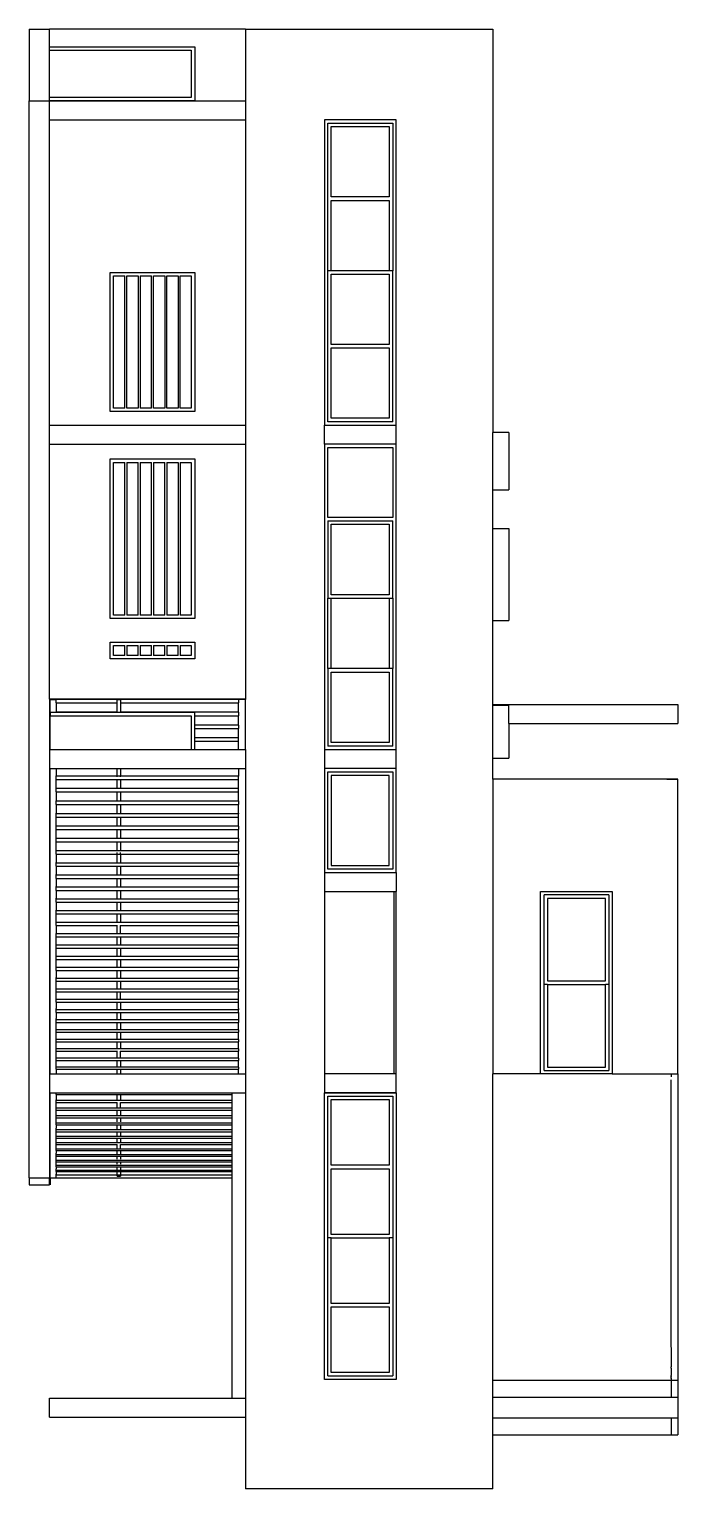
# Model space of a CAD drawing. Header units: centimetres. Extents: x -19 to -9.4, y 0 to 21.6.
import ezdxf

# ---------------------------------------------------------------- set-up
doc = ezdxf.new("R2010")
doc.units = ezdxf.units.CM

# ---------------------------------------------------------------- blocks, each defined once
blk = doc.blocks.new('fachada izq 01')
for p, q in [((-80.5, 206), (-80.5, 480)), ((-80.5, 480), (-52.5, 480)), ((-52.5, 230), (-52.5, 480)), ((30, 480), (30, 480)), ((30, 480), (30, 464)), ((30, 480), (30, 464)), ((466, 480), (30, 480)), ((30, 464), (30, 480)), ((466, 470), (466, 480)), ((466, 480), (919.4, 480)), ((919.4, 470), (919.4, 480)), ((919.4, 480), (919.4, 480)), ((919.4, 470), (919.4, 480)), ((919.4, 470), (919.4, 480)), ((919.4, 480), (919.4, 480)), ((919.4, 480), (945, 480)), ((945, 480), (945, 470)), ((945, 480), (975, 480)), ((975, 470), (975, 480)), ((975, 480), (999.9, 480)), ((999.9, 470), (999.9, 480)), ((30, 464), (30, 206)), ((30, 464), (30, 206)), ((30, 464), (30, 464)), ((466, 383), (466, 470)), ((466, 470), (470.3, 470)), ((870.6, 470), (474.6, 470)), ((870.9, 470), (872.3, 470)), ((872.7, 470), (873.8, 470)), ((874.1, 470), (875.5, 470)), ((875.7, 470), (876.9, 470)), ((877, 470), (878.4, 470)), ((878.7, 470), (879.7, 470)), ((880.1, 470), (881.1, 470)), ((881.4, 470), (882.7, 470)), ((882.8, 470), (883.9, 470)), ((884, 470), (885.3, 470)), ((885.6, 470), (886.5, 470)), ((886.9, 470), (887.8, 470)), ((888.1, 470), (889.3, 470)), ((889.3, 470), (890.4, 470)), ((890.5, 470), (891.6, 470)), ((891.9, 470), (892.7, 470)), ((893, 470), (893.9, 470)), ((894.1, 470), (895.2, 470)), ((895.2, 470), (896.1, 470)), ((896.3, 470), (897.3, 470)), ((897.6, 470), (898.3, 470)), ((898.6, 470), (899.5, 470)), ((900.5, 470), (899.6, 470)), ((901.3, 470), (900.5, 470)), ((901.5, 470), (902.3, 470)), ((902.6, 470), (903.2, 470)), ((903.5, 470), (904.3, 470)), ((904.4, 470), (905.1, 470)), ((905.2, 470), (905.9, 470)), ((906.1, 470), (906.7, 470)), ((906.9, 470), (907.5, 470)), ((907.7, 470), (908.4, 470)), ((908.5, 470), (909.1, 470)), ((909.2, 470), (909.8, 470)), ((910, 470), (910.5, 470)), ((910.7, 470), (911.2, 470)), ((911.3, 470), (911.9, 470)), ((911.9, 470), (912.5, 470)), ((913.6, 470), (912.5, 470)), ((913.7, 470), (914.2, 470)), ((914.7, 470), (914.3, 470)), ((915.6, 470), (914.7, 470)), ((915.7, 470), (916, 470)), ((916.9, 470), (916.1, 470)), ((916.9, 470), (917.6, 470)), ((917.6, 470), (919.4, 470)), ((919.4, 470), (919.4, 470)), ((919.4, 206), (919.4, 470)), ((919.4, 470), (945, 470)), ((919.4, 470), (919.4, 470)), ((945, 470), (945, 206)), ((975, 470), (999.9, 470)), ((975, 206), (975, 470)), ((999.9, 206), (999.9, 470)), ((196, 383), (466, 383)), ((196, 277), (196, 383)), ((201, 378), (201, 282)), ((201, 378), (333.6, 378)), ((328.4, 373), (206.2, 373)), ((206.2, 373), (206.2, 287)), ((328.4, 287), (328.4, 373)), ((333.6, 378), (461, 378)), ((333.6, 378), (333.6, 373)), ((455.8, 373), (333.6, 373)), ((333.6, 287), (333.6, 373)), ((455.8, 287), (455.8, 373)), ((461, 282), (461, 378)), ((466, 383), (466, 277)), ((333.6, 282), (201, 282)), ((206.2, 287), (328.4, 287)), ((333.6, 287), (455.8, 287)), ((333.6, 287), (333.6, 282)), ((461, 282), (333.6, 282)), ((466, 277), (196, 277)), ((466, 277), (466, 206)), ((-483.1, 230), (-483.1, 206)), ((-483.1, 230), (-398.1, 230)), ((-398.1, 206), (-398.1, 230)), ((-341, 206), (-341, 230)), ((-341, 230), (-205, 230)), ((-205, 206), (-205, 230)), ((-79.1, 230), (-79.1, 206)), ((-52.5, 230), (-79.1, 230)), ((-52.5, 230), (-1.1, 230)), ((-1.1, 206), (-1.1, 230)), ((-1080, -160), (-1080, 206)), ((-1080, 206), (-483.1, 206)), ((-398.1, 206), (-483.1, 206)), ((-341, 206), (-398.1, 206)), ((-205, 206), (-341, 206)), ((-80.5, 206), (-205, 206)), ((-79.1, 206), (-80.5, 206)), ((-1.1, 206), (-79.1, 206)), ((30, 206), (-1.1, 206)), ((30, 206), (30, 206)), ((30, 206), (466, 206)), ((919.4, 206), (466, 206)), ((945, 206), (919.4, 206)), ((975, 206), (945, 206)), ((999.9, 206), (975, 206)), ((1080, 206), (999.9, 206)), ((1080, 206), (1080, -160)), ((-494, 63), (-946, 63)), ((-946, 63), (-946, -43)), ((-941, -38), (-941, 58)), ((-941, 58), (-722.6, 58)), ((-935.8, 53), (-831.8, 53)), ((-935.8, -33), (-935.8, 53)), ((-831.8, 53), (-831.8, -33)), ((-826.6, -33), (-826.6, 53)), ((-826.6, 53), (-722.6, 53)), ((-499, 58), (-722.6, 58)), ((-722.6, 58), (-722.6, 53)), ((-722.6, 53), (-722.6, -33)), ((-717.4, 53), (-613.4, 53)), ((-717.4, -33), (-717.4, 53)), ((-613.4, 53), (-613.4, -33)), ((-608.2, -33), (-608.2, 53)), ((-608.2, 53), (-504.2, 53)), ((-504.2, 53), (-504.2, -33)), ((-499, 58), (-499, -38)), ((-494, -43), (-494, 63)), ((-466, 63), (-494, 63)), ((-466, 63), (-466, -43)), ((-14, 63), (-466, 63)), ((-461, -38), (-461, 58)), ((-461, 58), (-357.6, 58)), ((-357.6, 58), (-357.6, -38)), ((-352.6, -38), (-352.6, 58)), ((-238, 58), (-352.6, 58)), ((-347.4, 53), (-243.1, 53)), ((-347.4, -33), (-347.4, 53)), ((-243.1, 53), (-243.1, -33)), ((-238, 53), (-238, 58)), ((-238, 58), (-133.7, 58)), ((-238, 53), (-133.7, 53)), ((-238, -33), (-238, 53)), ((-19, 58), (-133.7, 58)), ((-133.7, 58), (-133.7, 53)), ((-133.7, 53), (-133.7, -33)), ((-128.5, 53), (-24.2, 53)), ((-128.5, -33), (-128.5, 53)), ((-24.2, 53), (-24.2, -33)), ((-19, 58), (-19, -38)), ((-14, -43), (-14, 63)), ((14, 63), (-14, 63)), ((14, 63), (14, -43)), ((168, 63), (14, 63)), ((19, -38), (19, 58)), ((19, 58), (163, 58)), ((157.8, 53), (24.2, 53)), ((24.2, 53), (24.2, -33)), ((157.8, -33), (157.8, 53)), ((163, 58), (163, -38)), ((168, -43), (168, 63)), ((168, 63), (196, 63)), ((196, 60), (196, 63)), ((466, 63), (196, 63)), ((466, 60), (196, 60)), ((196, -43), (196, 60)), ((466, 63), (466, 60)), ((494, 63), (466, 63)), ((466, 60), (466, -43)), ((494, -43), (494, 63)), ((494, 63), (494, 63)), ((494, 63), (494, -43)), ((494, 63), (918, 63)), ((499, -38), (499, 58)), ((499, 58), (708.6, 58)), ((504.1, 53), (601.2, 53)), ((504.1, -33), (504.1, 53)), ((601.2, 53), (601.2, -33)), ((606.4, 53), (703.4, 53)), ((606.4, -33), (606.4, 53)), ((703.4, 53), (703.4, -33)), ((708.6, 58), (913, 58)), ((708.6, 58), (708.6, 53)), ((708.6, 53), (805.6, 53)), ((708.6, -33), (708.6, 53)), ((805.6, 53), (805.6, -33)), ((810.8, 53), (907.8, 53)), ((810.8, -33), (810.8, 53)), ((907.8, 53), (907.8, -33)), ((913, -38), (913, 58)), ((918, 63), (918, 63)), ((918, 63), (918, 58)), ((918, 63), (918, 58)), ((918, 58), (918, 58)), ((918, 58), (918, -38)), ((918, 58), (918, -38)), ((-946, -43), (-494, -43)), ((-722.6, -38), (-941, -38)), ((-831.8, -33), (-935.8, -33)), ((-722.6, -33), (-826.6, -33)), ((-722.6, -33), (-722.6, -38)), ((-499, -38), (-722.6, -38)), ((-613.4, -33), (-717.4, -33)), ((-504.2, -33), (-608.2, -33)), ((-466, -43), (-494, -43)), ((-466, -43), (-14, -43)), ((-357.6, -38), (-461, -38)), ((-352.6, -38), (-238, -38)), ((-243.1, -33), (-347.4, -33)), ((-133.7, -33), (-238, -33)), ((-238, -38), (-238, -33)), ((-133.7, -38), (-238, -38)), ((-133.7, -33), (-133.7, -38)), ((-133.7, -38), (-19, -38)), ((-24.2, -33), (-128.5, -33)), ((-14, -43), (14, -43)), ((14, -43), (168, -43)), ((163, -38), (19, -38)), ((24.2, -33), (157.8, -33)), ((168, -43), (196, -43)), ((196, -43), (466, -43)), ((466, -43), (494, -43)), ((918, -43), (494, -43)), ((494, -43), (494, -43)), ((708.6, -38), (499, -38)), ((601.2, -33), (504.1, -33)), ((703.4, -33), (606.4, -33)), ((805.6, -33), (708.6, -33)), ((708.6, -33), (708.6, -38)), ((913, -38), (708.6, -38)), ((907.8, -33), (810.8, -33)), ((918, -38), (918, -38)), ((918, -38), (918, -43)), ((918, -38), (918, -43)), ((918, -43), (918, -43)), ((-1080, -160), (-974, -160)), ((-1080, -160), (-1080, -450)), ((-974, -235), (-974, -160)), ((-974, -160), (-973.9, -160)), ((-973.9, -450), (-973.9, -160)), ((-973.9, -160), (-946, -160)), ((-946, -450), (-946, -160)), ((-946, -160), (-494, -160)), ((-494, -450), (-494, -160)), ((-494, -160), (-466, -160)), ((-466, -450), (-466, -160)), ((-466, -160), (-88.6, -160)), ((-88.6, -160), (-88, -160)), ((-88.6, -160), (-88.6, -450)), ((-88, -160), (-88, -170)), ((-14, -160), (-88, -160)), ((-88, -170), (-83, -170)), ((-88, -170), (-88, -345)), ((-83, -345), (-83, -170)), ((-69.1, -170), (-83, -170)), ((-69.1, -170), (-69.1, -235)), ((-69.1, -170), (-64.1, -170)), ((-64.1, -235), (-64.1, -170)), ((-50.3, -170), (-64.1, -170)), ((-50.3, -170), (-50.2, -170)), ((-50.2, -170), (-50.2, -235)), ((-50.2, -170), (-45.2, -170)), ((-45.2, -235), (-45.2, -170)), ((-31.5, -170), (-45.2, -170)), ((-31.5, -170), (-31.3, -170)), ((-31.3, -170), (-31.3, -235)), ((-26.3, -170), (-31.3, -170)), ((-26.3, -235), (-26.3, -170)), ((-14, -170), (-26.3, -170)), ((-14, -170), (-14, -160)), ((-14, -160), (14, -160)), ((-14, -235), (-14, -170)), ((14, -170), (14, -160)), ((14, -160), (466, -160)), ((14, -345), (14, -170)), ((14, -170), (25, -170)), ((25, -170), (25.2, -170)), ((25, -345), (25, -170)), ((25.2, -170), (25.2, -345)), ((30.1, -170), (25.2, -170)), ((30.1, -345), (30.1, -170)), ((43.9, -170), (30.1, -170)), ((43.9, -170), (43.9, -440)), ((48.8, -170), (43.9, -170)), ((48.8, -345), (48.8, -170)), ((61.9, -170), (48.8, -170)), ((61.9, -170), (62.5, -170)), ((62.5, -170), (62.5, -440)), ((62.5, -170), (67.4, -170)), ((67.4, -345), (67.4, -170)), ((80.3, -170), (67.4, -170)), ((80.3, -170), (81.1, -170)), ((81.1, -170), (81.1, -440)), ((85.9, -170), (81.1, -170)), ((85.9, -345), (85.9, -170)), ((99.5, -170), (85.9, -170)), ((99.5, -170), (99.5, -440)), ((99.5, -170), (104.3, -170)), ((104.3, -345), (104.3, -170)), ((117.8, -170), (104.3, -170)), ((117.8, -170), (117.8, -440)), ((117.8, -170), (122.6, -170)), ((122.6, -345), (122.6, -170)), ((136, -170), (122.6, -170)), ((136, -170), (136, -345)), ((136, -170), (140.8, -170)), ((140.8, -345), (140.8, -170)), ((153.4, -170), (140.8, -170)), ((153.4, -170), (154.1, -170)), ((154.1, -170), (154.1, -440)), ((154.1, -170), (158.8, -170)), ((158.8, -345), (158.8, -170)), ((171, -170), (158.8, -170)), ((171, -170), (172, -170)), ((172, -170), (172, -440)), ((176.7, -170), (172, -170)), ((176.7, -345), (176.7, -170)), ((188.6, -170), (176.7, -170)), ((188.6, -170), (189.8, -170)), ((189.8, -170), (189.8, -440)), ((194.4, -170), (189.8, -170)), ((194.4, -345), (194.4, -170)), ((206.1, -170), (194.4, -170)), ((206.1, -170), (207.4, -170)), ((207.4, -170), (207.4, -440)), ((207.4, -170), (211.9, -170)), ((211.9, -345), (211.9, -170)), ((223.7, -170), (211.9, -170)), ((223.7, -170), (224.8, -170)), ((224.8, -170), (224.8, -440)), ((229.3, -170), (224.8, -170)), ((229.3, -345), (229.3, -170)), ((242, -170), (229.3, -170)), ((242, -170), (242, -440)), ((246.4, -170), (242, -170)), ((246.4, -345), (246.4, -170)), ((246.4, -170), (258, -170)), ((258, -170), (258.9, -170)), ((258.9, -170), (258.9, -440)), ((258.9, -170), (263.4, -170)), ((263.4, -345), (263.4, -170)), ((275.7, -170), (263.4, -170)), ((275.7, -170), (275.7, -440)), ((280.1, -170), (275.7, -170)), ((280.1, -345), (280.1, -170)), ((292.2, -170), (280.1, -170)), ((292.2, -170), (292.2, -440)), ((296.5, -170), (292.2, -170)), ((296.5, -345), (296.5, -170)), ((296.5, -170), (308.5, -170)), ((308.5, -170), (308.5, -440)), ((312.8, -170), (308.5, -170)), ((312.8, -345), (312.8, -170)), ((323.3, -170), (312.8, -170)), ((323.3, -170), (324.6, -170)), ((324.6, -170), (324.6, -440)), ((328.7, -170), (324.6, -170)), ((328.7, -345), (328.7, -170)), ((340.4, -170), (328.7, -170)), ((340.4, -170), (340.4, -440)), ((340.4, -170), (344.4, -170)), ((344.4, -345), (344.4, -170)), ((355.9, -170), (344.4, -170)), ((355.9, -170), (355.9, -440)), ((359.9, -170), (355.9, -170)), ((359.9, -345), (359.9, -170)), ((369.3, -170), (359.9, -170)), ((369.3, -170), (371.1, -170)), ((371.1, -170), (371.1, -440)), ((375, -170), (371.1, -170)), ((375, -345), (375, -170)), ((375, -170), (384, -170)), ((384, -170), (386, -170)), ((386, -170), (386, -440)), ((386, -170), (389.8, -170)), ((389.8, -345), (389.8, -170)), ((400.6, -170), (389.8, -170)), ((400.6, -170), (400.6, -440)), ((400.6, -170), (404.4, -170)), ((404.4, -345), (404.4, -170)), ((414.9, -170), (404.4, -170)), ((414.9, -170), (414.9, -440)), ((414.9, -170), (418.6, -170)), ((418.6, -345), (418.6, -170)), ((428.9, -170), (418.6, -170)), ((428.9, -170), (428.9, -440)), ((428.9, -170), (432.5, -170)), ((432.5, -345), (432.5, -170)), ((442.6, -170), (432.5, -170)), ((442.6, -170), (442.6, -440)), ((442.6, -170), (446, -170)), ((446, -345), (446, -170)), ((455.9, -170), (446, -170)), ((455.9, -170), (455.9, -440)), ((455.9, -170), (459.2, -170)), ((459.2, -345), (459.2, -170)), ((466, -170), (459.2, -170)), ((466, -170), (466, -160)), ((466, -160), (494, -160)), ((466, -345), (466, -170)), ((494, -180), (494, -160)), ((494, -160), (946, -160)), ((946, -180), (946, -160)), ((946, -160), (973.9, -160)), ((973.9, -450), (973.9, -160)), ((973.9, -160), (1080, -160)), ((494, -180), (496.7, -180)), ((494, -440), (494, -180)), ((496.7, -180), (504.5, -180)), ((496.7, -345), (496.7, -180)), ((504.5, -180), (505.5, -180)), ((505.5, -180), (505.5, -440)), ((505.5, -180), (508.5, -180)), ((508.5, -345), (508.5, -180)), ((508.5, -180), (516.9, -180)), ((516.9, -180), (516.9, -440)), ((516.9, -180), (519.8, -180)), ((519.8, -345), (519.8, -180)), ((519.8, -180), (528, -180)), ((528, -180), (528, -440)), ((528, -180), (530.8, -180)), ((530.8, -345), (530.8, -180)), ((530.8, -180), (538.7, -180)), ((538.7, -180), (538.7, -440)), ((538.7, -180), (541.3, -180)), ((541.3, -345), (541.3, -180)), ((541.3, -180), (546.3, -180)), ((546.3, -180), (548.9, -180)), ((548.9, -180), (548.9, -440)), ((548.9, -180), (551.5, -180)), ((551.5, -345), (551.5, -180)), ((551.5, -180), (558.8, -180)), ((558.8, -180), (558.8, -440)), ((558.8, -180), (561.2, -180)), ((561.2, -345), (561.2, -180)), ((561.2, -180), (568.2, -180)), ((568.2, -180), (568.2, -440)), ((568.2, -180), (570.6, -180)), ((570.6, -345), (570.6, -180)), ((570.6, -180), (577.2, -180)), ((577.2, -180), (577.2, -440)), ((577.2, -180), (579.4, -180)), ((579.4, -345), (579.4, -180)), ((579.4, -180), (583.3, -180)), ((583.3, -180), (585.8, -180)), ((585.8, -180), (585.8, -440)), ((585.8, -180), (587.9, -180)), ((587.9, -345), (587.9, -180)), ((587.9, -180), (593.9, -180)), ((593.9, -180), (593.9, -440)), ((593.9, -180), (595.9, -180)), ((595.9, -345), (595.9, -180)), ((595.9, -180), (601.6, -180)), ((601.6, -180), (601.6, -440)), ((601.6, -180), (603.5, -180)), ((603.5, -345), (603.5, -180)), ((603.5, -180), (606.6, -180)), ((606.6, -180), (608.9, -180)), ((608.9, -180), (608.9, -440)), ((608.9, -180), (610.6, -180)), ((610.6, -345), (610.6, -180)), ((610.6, -180), (614.4, -180)), ((614.4, -180), (615.6, -180)), ((615.6, -180), (615.6, -440)), ((615.6, -180), (617.2, -180)), ((617.2, -180), (620, -180)), ((620, -180), (946, -180)), ((620, -440), (620, -180)), ((946, -450), (946, -180)), ((-1054, -450), (-1054, -235)), ((-1054, -235), (-974, -235)), ((-974, -235), (-974, -450)), ((-720, -360), (-720, -235)), ((-720, -235), (-514, -235)), ((-514, -235), (-514, -360)), ((-444, -235), (-208, -235)), ((-444, -360), (-444, -235)), ((-208, -235), (-208, -360)), ((-173, -235), (-148, -235)), ((-173, -360), (-173, -235)), ((-148, -235), (-148, -360)), ((-69.1, -302.5), (-69.1, -235)), ((-69.1, -235), (-69.1, -302.5)), ((-69.1, -235), (-69.1, -235)), ((-64.1, -235), (-69.1, -235)), ((-50.3, -235), (-64.1, -235)), ((-50.3, -235), (-50.2, -235)), ((-45.2, -235), (-50.2, -235)), ((-31.5, -235), (-45.2, -235)), ((-31.5, -235), (-31.3, -235)), ((-26.3, -235), (-31.3, -235)), ((-14, -235), (-26.3, -235)), ((-14, -240), (-14, -235)), ((-1049, -450), (-1049, -240)), ((-1049, -240), (-979, -240)), ((-979, -240), (-979, -450)), ((-715, -240), (-519, -240)), ((-715, -256.7), (-715, -240)), ((-519, -256.7), (-715, -256.7)), ((-519, -240), (-519, -256.7)), ((-439, -240), (-213, -240)), ((-439, -256.7), (-439, -240)), ((-439, -256.7), (-213, -256.7)), ((-213, -240), (-213, -256.7)), ((-168, -240), (-153, -240)), ((-168, -256.7), (-168, -240)), ((-168, -256.7), (-153, -256.7)), ((-153, -240), (-153, -256.7)), ((-64.1, -240), (-14, -240)), ((-64.1, -449), (-64.1, -240)), ((-14, -449), (-14, -240)), ((-715, -276.3), (-715, -259.7)), ((-715, -259.7), (-519, -259.7)), ((-519, -276.3), (-715, -276.3)), ((-715, -296), (-715, -279.3)), ((-715, -279.3), (-519, -279.3)), ((-519, -259.7), (-519, -276.3)), ((-519, -279.3), (-519, -296)), ((-439, -276.3), (-439, -259.7)), ((-439, -259.7), (-213, -259.7)), ((-439, -276.3), (-213, -276.3)), ((-439, -296), (-439, -279.3)), ((-213, -279.3), (-439, -279.3)), ((-213, -259.7), (-213, -276.3)), ((-213, -279.3), (-213, -296)), ((-168, -276.3), (-168, -259.7)), ((-153, -259.7), (-168, -259.7)), ((-168, -276.3), (-153, -276.3)), ((-168, -296), (-168, -279.3)), ((-153, -279.3), (-168, -279.3)), ((-153, -259.7), (-153, -276.3)), ((-153, -279.3), (-153, -296)), ((-519, -296), (-715, -296)), ((-715, -315.7), (-715, -299)), ((-519, -299), (-715, -299)), ((-519, -299), (-519, -315.7)), ((-439, -296), (-213, -296)), ((-439, -315.7), (-439, -299)), ((-213, -299), (-439, -299)), ((-213, -299), (-213, -315.7)), ((-168, -296), (-153, -296)), ((-168, -315.7), (-168, -299)), ((-153, -299), (-168, -299)), ((-153, -299), (-153, -315.7)), ((-715, -315.7), (-519, -315.7)), ((-715, -335.3), (-715, -318.7)), ((-715, -318.7), (-519, -318.7)), ((-519, -318.7), (-519, -335.3)), ((-439, -315.7), (-213, -315.7)), ((-439, -335.3), (-439, -318.7)), ((-213, -318.7), (-439, -318.7)), ((-213, -318.7), (-213, -335.3)), ((-168, -315.7), (-153, -315.7)), ((-168, -335.3), (-168, -318.7)), ((-153, -318.7), (-168, -318.7)), ((-153, -318.7), (-153, -335.3)), ((-69.1, -302.5), (-69.1, -302.5)), ((-69.1, -345), (-69.1, -302.5)), ((-69.1, -302.5), (-69.1, -345)), ((-519, -335.3), (-715, -335.3)), ((-715, -355), (-715, -338.3)), ((-519, -338.3), (-715, -338.3)), ((-519, -338.3), (-519, -355)), ((-439, -335.3), (-213, -335.3)), ((-439, -355), (-439, -338.3)), ((-213, -338.3), (-439, -338.3)), ((-213, -338.3), (-213, -355)), ((-168, -335.3), (-153, -335.3)), ((-168, -355), (-168, -338.3)), ((-153, -338.3), (-168, -338.3)), ((-153, -338.3), (-153, -355)), ((-88, -350), (-88, -345)), ((-88, -345), (-83, -345)), ((-83, -345), (-69.1, -345)), ((-69.1, -350), (-69.1, -345)), ((-69.1, -345), (-69.1, -345)), ((14, -345), (25, -345)), ((14, -350), (14, -345)), ((25, -345), (25.2, -345)), ((25.2, -345), (25.2, -350)), ((26.4, -345), (25.4, -345)), ((30.1, -345), (43.7, -345)), ((30.1, -350), (30.1, -345)), ((48.8, -345), (61.9, -345)), ((48.8, -350), (48.8, -345)), ((61.9, -345), (62.1, -345)), ((67.4, -345), (80.3, -345)), ((67.4, -350), (67.4, -345)), ((80.3, -345), (80.5, -345)), ((85.9, -345), (99, -345)), ((85.9, -350), (85.9, -345)), ((104.3, -345), (117.4, -345)), ((104.3, -350), (104.3, -345)), ((122.6, -345), (136, -345)), ((122.6, -350), (122.6, -345)), ((136, -345), (136, -350)), ((140.2, -345), (138.5, -345)), ((140.8, -345), (153.4, -345)), ((140.8, -350), (140.8, -345)), ((153.4, -345), (153.8, -345)), ((158.8, -345), (171, -345)), ((158.8, -350), (158.8, -345)), ((171, -345), (171.4, -345)), ((176.7, -345), (188.6, -345)), ((176.7, -350), (176.7, -345)), ((188.6, -345), (188.9, -345)), ((194.4, -345), (206.1, -345)), ((194.4, -350), (194.4, -345)), ((206.1, -345), (206.5, -345)), ((211.9, -345), (223.7, -345)), ((211.9, -350), (211.9, -345)), ((223.7, -345), (224.1, -345)), ((229.3, -345), (241.8, -345)), ((229.3, -350), (229.3, -345)), ((245.9, -345), (246.4, -345)), ((258, -345), (246.4, -345)), ((258, -345), (258.5, -345)), ((263.4, -345), (274.8, -345)), ((263.4, -350), (263.4, -345)), ((280.1, -345), (291.1, -345)), ((280.1, -350), (280.1, -345)), ((296.5, -345), (307.4, -345)), ((296.5, -350), (296.5, -345)), ((312.8, -345), (323.3, -345)), ((312.8, -350), (312.8, -345)), ((323.3, -345), (323.7, -345)), ((328.7, -345), (340.1, -345)), ((328.7, -350), (328.7, -345)), ((344.4, -350), (344.4, -345)), ((355.4, -345), (344.4, -345)), ((359.9, -345), (369.3, -345)), ((359.9, -350), (359.9, -345)), ((369.3, -345), (370, -345)), ((375, -345), (384, -345)), ((375, -350), (375, -345)), ((384, -345), (384.6, -345)), ((389.8, -345), (399.3, -345)), ((389.8, -350), (389.8, -345)), ((404.4, -345), (413.9, -345)), ((404.4, -350), (404.4, -345)), ((418.6, -345), (428.6, -345)), ((418.6, -350), (418.6, -345)), ((432, -345), (432.5, -345)), ((441.9, -345), (432.5, -345)), ((446, -345), (454.5, -345)), ((446, -350), (446, -345)), ((459.2, -345), (466, -345)), ((459.2, -350), (459.2, -345)), ((466, -350), (466, -345)), ((496.7, -345), (504.5, -345)), ((496.7, -350), (496.7, -345)), ((504.5, -345), (505.1, -345)), ((508.2, -345), (508.5, -345)), ((516.2, -345), (508.5, -345)), ((519.8, -345), (526.5, -345)), ((519.8, -350), (519.8, -345)), ((530.8, -345), (536.8, -345)), ((530.8, -350), (530.8, -345)), ((541.3, -345), (546.3, -345)), ((541.3, -350), (541.3, -345)), ((546.3, -345), (547.1, -345)), ((551.5, -345), (557.5, -345)), ((551.5, -350), (551.5, -345)), ((561.2, -345), (567.8, -345)), ((561.2, -350), (561.2, -345)), ((570.4, -345), (570.6, -345)), ((576.4, -345), (570.6, -345)), ((579.4, -345), (583.3, -345)), ((579.4, -350), (579.4, -345)), ((583.3, -345), (584.2, -345)), ((587.9, -345), (592, -345)), ((587.9, -350), (587.9, -345)), ((595.9, -345), (599.7, -345)), ((595.9, -350), (595.9, -345)), ((603.5, -345), (606.6, -345)), ((603.5, -350), (603.5, -345)), ((606.6, -345), (607.5, -345)), ((610.6, -345), (614.4, -345)), ((610.6, -350), (610.6, -345)), ((614.4, -345), (615.3, -345)), ((616.9, -345), (617.2, -345)), ((617.3, -345), (617.2, -345)), ((617.3, -350), (617.3, -345)), ((-514, -360), (-720, -360)), ((-519, -355), (-715, -355)), ((-208, -360), (-444, -360)), ((-213, -355), (-439, -355)), ((-148, -360), (-173, -360)), ((-153, -355), (-168, -355)), ((-88, -350), (-88, -440)), ((-83, -350), (-88, -350)), ((-83, -440), (-83, -350)), ((-69.1, -350), (-83, -350)), ((-69.1, -375.4), (-69.1, -350)), ((-69.1, -350), (-69.1, -375.4)), ((-69.1, -350), (-69.1, -350)), ((25, -350), (14, -350)), ((14, -440), (14, -350)), ((25, -440), (25, -350)), ((25.2, -350), (25, -350)), ((25.2, -350), (25.2, -440)), ((26.4, -350), (25.4, -350)), ((43.7, -350), (30.1, -350)), ((30.1, -440), (30.1, -350)), ((61.9, -350), (48.8, -350)), ((48.8, -440), (48.8, -350)), ((62.1, -350), (61.9, -350)), ((80.3, -350), (67.4, -350)), ((67.4, -440), (67.4, -350)), ((80.5, -350), (80.3, -350)), ((99, -350), (85.9, -350)), ((85.9, -440), (85.9, -350)), ((117.4, -350), (104.3, -350)), ((104.3, -440), (104.3, -350)), ((136, -350), (122.6, -350)), ((122.6, -440), (122.6, -350)), ((136, -350), (136, -440)), ((140.2, -350), (138.5, -350)), ((153.4, -350), (140.8, -350)), ((140.8, -440), (140.8, -350)), ((153.8, -350), (153.4, -350)), ((171, -350), (158.8, -350)), ((158.8, -440), (158.8, -350)), ((171.4, -350), (171, -350)), ((188.6, -350), (176.7, -350)), ((176.7, -440), (176.7, -350)), ((188.9, -350), (188.6, -350)), ((206.1, -350), (194.4, -350)), ((194.4, -440), (194.4, -350)), ((206.5, -350), (206.1, -350)), ((223.7, -350), (211.9, -350)), ((211.9, -440), (211.9, -350)), ((224.1, -350), (223.7, -350)), ((241.8, -350), (229.3, -350)), ((229.3, -440), (229.3, -350)), ((246.4, -350), (245.9, -350)), ((246.4, -440), (246.4, -350)), ((258, -350), (246.4, -350)), ((258.5, -350), (258, -350)), ((274.8, -350), (263.4, -350)), ((263.4, -440), (263.4, -350)), ((291.1, -350), (280.1, -350)), ((280.1, -440), (280.1, -350)), ((307.4, -350), (296.5, -350)), ((296.5, -440), (296.5, -350)), ((323.3, -350), (312.8, -350)), ((312.8, -440), (312.8, -350)), ((323.7, -350), (323.3, -350)), ((340.1, -350), (328.7, -350)), ((328.7, -440), (328.7, -350)), ((344.4, -440), (344.4, -350)), ((355.4, -350), (344.4, -350)), ((369.3, -350), (359.9, -350)), ((359.9, -440), (359.9, -350)), ((370, -350), (369.3, -350)), ((384, -350), (375, -350)), ((375, -440), (375, -350)), ((384.6, -350), (384, -350)), ((399.3, -350), (389.8, -350)), ((389.8, -440), (389.8, -350)), ((413.9, -350), (404.4, -350)), ((404.4, -440), (404.4, -350)), ((428.6, -350), (418.6, -350)), ((418.6, -440), (418.6, -350)), ((432.5, -350), (432, -350)), ((432.5, -440), (432.5, -350)), ((441.9, -350), (432.5, -350)), ((454.5, -350), (446, -350)), ((446, -440), (446, -350)), ((466, -350), (459.2, -350)), ((459.2, -440), (459.2, -350)), ((466, -440), (466, -350)), ((504.5, -350), (496.7, -350)), ((496.7, -440), (496.7, -350)), ((505.1, -350), (504.5, -350)), ((508.5, -350), (508.2, -350)), ((508.5, -440), (508.5, -350)), ((516.2, -350), (508.5, -350)), ((526.5, -350), (519.8, -350)), ((519.8, -440), (519.8, -350)), ((536.8, -350), (530.8, -350)), ((530.8, -440), (530.8, -350)), ((546.3, -350), (541.3, -350)), ((541.3, -440), (541.3, -350)), ((547.1, -350), (546.3, -350)), ((557.5, -350), (551.5, -350)), ((551.5, -440), (551.5, -350)), ((567.8, -350), (561.2, -350)), ((561.2, -440), (561.2, -350)), ((570.6, -350), (570.4, -350)), ((570.6, -440), (570.6, -350)), ((576.4, -350), (570.6, -350)), ((583.3, -350), (579.4, -350)), ((579.4, -440), (579.4, -350)), ((584.2, -350), (583.3, -350)), ((592, -350), (587.9, -350)), ((587.9, -440), (587.9, -350)), ((599.7, -350), (595.9, -350)), ((595.9, -440), (595.9, -350)), ((606.6, -350), (603.5, -350)), ((603.5, -440), (603.5, -350)), ((607.5, -350), (606.6, -350)), ((614.4, -350), (610.6, -350)), ((610.6, -440), (610.6, -350)), ((615.3, -350), (614.4, -350)), ((617.2, -350), (616.9, -350)), ((617.2, -350), (617.3, -350)), ((-69.1, -375.4), (-69.1, -375.4)), ((-69.1, -375.5), (-69.1, -375.4)), ((-69.1, -375.4), (-69.1, -375.5)), ((-69.1, -375.5), (-69.1, -375.5)), ((-69.1, -382.5), (-69.1, -375.5)), ((-69.1, -375.5), (-69.1, -382.5)), ((-69.1, -382.5), (-69.1, -382.5)), ((-69.1, -382.6), (-69.1, -382.5)), ((-69.1, -382.5), (-69.1, -382.6)), ((-69.1, -382.6), (-69.1, -382.6)), ((-69.1, -402.9), (-69.1, -382.6)), ((-69.1, -382.6), (-69.1, -402.9)), ((-69.1, -402.9), (-69.1, -402.9)), ((-69.1, -440), (-69.1, -402.9)), ((-69.1, -402.9), (-69.1, -440)), ((-1054, -450), (-1080, -450)), ((-1080, -480), (-1080, -450)), ((-1049, -450), (-1054, -450)), ((-979, -450), (-1049, -450)), ((-974, -450), (-979, -450)), ((-973.9, -450), (-974, -450)), ((-974, -480), (-974, -450)), ((-946, -450), (-973.9, -450)), ((-494, -450), (-946, -450)), ((-466, -450), (-494, -450)), ((-88.6, -450), (-466, -450)), ((-88.6, -450), (-88, -450)), ((-83, -440), (-88, -440)), ((-88, -449), (-88, -440)), ((-88, -450), (-88, -449)), ((-69.6, -449), (-88, -449)), ((-88, -450), (-69.1, -450)), ((-83, -440), (-69.1, -440)), ((-69.1, -440), (-69.1, -440)), ((-69.1, -449), (-69.1, -440)), ((-69.1, -440), (-69.1, -440)), ((-69.1, -450), (-69.1, -449)), ((-69.1, -449), (-64.1, -449)), ((-69.1, -450), (-64.1, -450)), ((-64.1, -450), (-64.1, -449)), ((-14, -449), (-64.1, -449)), ((-64.1, -450), (-14, -450)), ((-14, -450), (-14, -449)), ((-14, -450), (14, -450)), ((14, -440), (25, -440)), ((14, -449), (14, -440)), ((14, -450), (14, -449)), ((246.1, -449), (14, -449)), ((14, -450), (466, -450)), ((25.2, -440), (25, -440)), ((30.1, -440), (25.2, -440)), ((43.9, -440), (30.1, -440)), ((48.8, -440), (43.9, -440)), ((48.8, -440), (61.9, -440)), ((62.5, -440), (61.9, -440)), ((67.4, -440), (62.5, -440)), ((67.4, -440), (80.3, -440)), ((81.1, -440), (80.3, -440)), ((85.9, -440), (81.1, -440)), ((99.5, -440), (85.9, -440)), ((104.3, -440), (99.5, -440)), ((117.8, -440), (104.3, -440)), ((122.6, -440), (117.8, -440)), ((136, -440), (122.6, -440)), ((140.8, -440), (136, -440)), ((140.8, -440), (153.4, -440)), ((154.1, -440), (153.4, -440)), ((158.8, -440), (154.1, -440)), ((158.8, -440), (171, -440)), ((172, -440), (171, -440)), ((176.7, -440), (172, -440)), ((176.7, -440), (188.6, -440)), ((189.8, -440), (188.6, -440)), ((194.4, -440), (189.8, -440)), ((194.4, -440), (206.1, -440)), ((207.4, -440), (206.1, -440)), ((211.9, -440), (207.4, -440)), ((211.9, -440), (223.7, -440)), ((224.8, -440), (223.7, -440)), ((229.3, -440), (224.8, -440)), ((242, -440), (229.3, -440)), ((246.4, -440), (242, -440)), ((344.7, -449), (246.1, -449)), ((246.4, -440), (258, -440)), ((258.9, -440), (258, -440)), ((263.4, -440), (258.9, -440)), ((275.7, -440), (263.4, -440)), ((280.1, -440), (275.7, -440)), ((292.2, -440), (280.1, -440)), ((296.5, -440), (292.2, -440)), ((308.5, -440), (296.5, -440)), ((312.8, -440), (308.5, -440)), ((312.8, -440), (323.3, -440)), ((324.6, -440), (323.3, -440)), ((328.7, -440), (324.6, -440)), ((340.4, -440), (328.7, -440)), ((344.4, -440), (340.4, -440)), ((355.9, -440), (344.4, -440)), ((466, -449), (344.7, -449)), ((359.9, -440), (355.9, -440)), ((359.9, -440), (369.3, -440)), ((371.1, -440), (369.3, -440)), ((375, -440), (371.1, -440)), ((375, -440), (384, -440)), ((386, -440), (384, -440)), ((389.8, -440), (386, -440)), ((400.6, -440), (389.8, -440)), ((404.4, -440), (400.6, -440)), ((414.9, -440), (404.4, -440)), ((418.6, -440), (414.9, -440)), ((428.9, -440), (418.6, -440)), ((432.5, -440), (428.9, -440)), ((442.6, -440), (432.5, -440)), ((446, -440), (442.6, -440)), ((455.9, -440), (446, -440)), ((459.2, -440), (455.9, -440)), ((459.2, -440), (466, -440)), ((466, -449), (466, -440)), ((466, -450), (466, -449)), ((466, -450), (494, -450)), ((496.7, -440), (494, -440)), ((494, -449), (494, -440)), ((494, -450), (494, -449)), ((573.3, -449), (494, -449)), ((494, -450), (620, -450)), ((496.7, -440), (504.5, -440)), ((505.5, -440), (504.5, -440)), ((508.5, -440), (505.5, -440)), ((516.9, -440), (508.5, -440)), ((519.8, -440), (516.9, -440)), ((528, -440), (519.8, -440)), ((530.8, -440), (528, -440)), ((538.7, -440), (530.8, -440)), ((541.3, -440), (538.7, -440)), ((541.3, -440), (546.3, -440)), ((548.9, -440), (546.3, -440)), ((551.5, -440), (548.9, -440)), ((558.8, -440), (551.5, -440)), ((561.2, -440), (558.8, -440)), ((568.2, -440), (561.2, -440)), ((570.6, -440), (568.2, -440)), ((577.2, -440), (570.6, -440)), ((620, -449), (573.3, -449)), ((579.4, -440), (577.2, -440)), ((579.4, -440), (583.3, -440)), ((585.8, -440), (583.3, -440)), ((587.9, -440), (585.8, -440)), ((593.9, -440), (587.9, -440)), ((595.9, -440), (593.9, -440)), ((601.6, -440), (595.9, -440)), ((603.5, -440), (601.6, -440)), ((603.5, -440), (606.6, -440)), ((608.9, -440), (606.6, -440)), ((610.6, -440), (608.9, -440)), ((610.6, -440), (614.4, -440)), ((615.6, -440), (614.4, -440)), ((617.2, -440), (615.6, -440)), ((620, -440), (617.2, -440)), ((620, -449), (620, -440)), ((620, -449), (630, -449)), ((620, -450), (620, -449)), ((620, -450), (620, -449)), ((630, -450), (620, -450)), ((620, -480), (620, -450)), ((620, -450), (620, -450)), ((630, -480), (630, -450)), ((973.9, -450), (946, -450)), ((-1080, -480), (-974, -480)), ((620, -480), (-974, -480)), ((620, -480), (630, -480))]:
    blk.add_line(p, q)

msp = doc.modelspace()

# ---------------------------------------------------------------- block references
at = {"xscale": 0.01000027482935, "yscale": 0.01000027482935, "zscale": 0.01000027482935, "rotation": 270}
msp.add_blockref('fachada izq 01', (-14.156, 10.8), dxfattribs=at)

doc.saveas('drawing.dxf')
